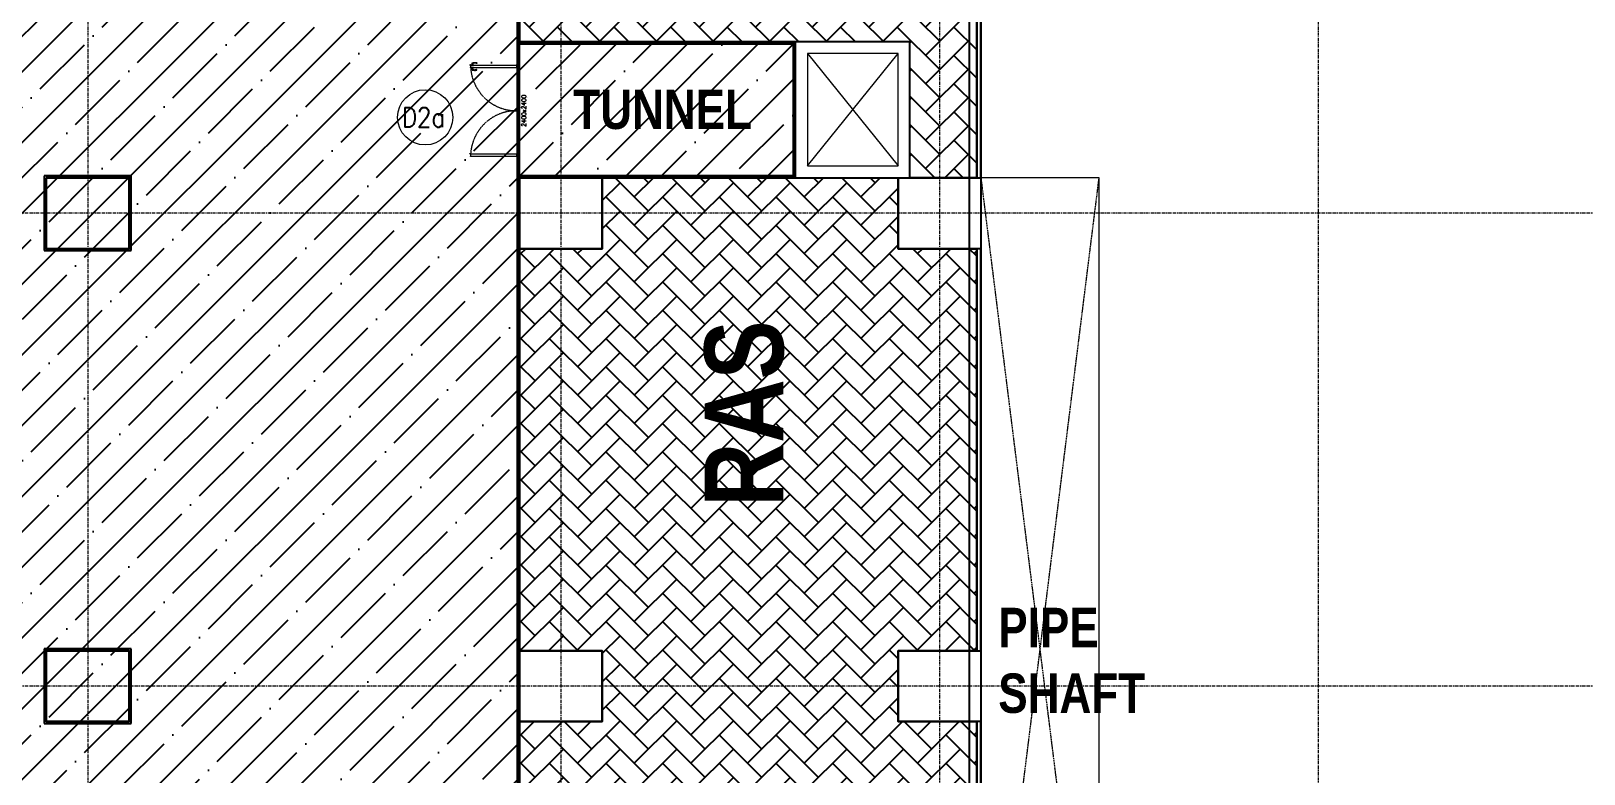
# Model space of a CAD drawing. Extents: x -15449 to 568150, y -1239737 to 53667.
# Drawn here: x 273893 to 313272, y -256030 to -237180 of the extents above; entities that cross this region are included whole.
import ezdxf
from ezdxf.enums import TextEntityAlignment as Align

# ---------------------------------------------------------------- set-up
doc = ezdxf.new("R2010")
doc.units = 0
doc.header["$LTSCALE"] = 8
for name, pattern in [('188K-SM-03-F10-ARCH-PA-Y2257103$0$DASHED', [19.05, 12.7, -6.35]), ('HIDDEN', [0.375, 0.25, -0.125]), ('IDA - Grid Line', [3500, 2000, -500, 500, -500])]:
    doc.linetypes.add(name, pattern=pattern)
doc.layers.get('0').update_dxf_attribs({"color": 1, "linetype": 'CONTINUOUS'})
for name, color, linetype in [('0-格栅板', 90, 'CONTINUOUS'), ('000_CTCI_CSA', 7, 'CONTINUOUS'), ('高架地板', 241, 'CONTINUOUS')]:
    doc.layers.add(name, color=color, linetype=linetype)
doc.layers.add('A-_ANOTGRID_E', color=7, linetype='CONTINUOUS', lineweight=9)
doc.layers.add('Block - Cargo Lift_dwg', color=7, linetype='CONTINUOUS', lineweight=9, true_color=0x767676)
doc.styles.add('188K-SM-03-F10-ARCH-PA-Y2257103$0$14P7-XFDP10$0$AA-TXT', font='simplex.shx', dxfattribs={"width": 0.8, "bigfont": 'chineset.shx'})
doc.styles.add('188K-SM-03-F10-ARCH-PA-Y2257103$0$Standard', font='txt.shx', dxfattribs={"bigfont": 'chineset.shx'})
doc.styles.add('Site Area', font='arial.ttf', dxfattribs={"width": 0.8})

# ---------------------------------------------------------------- blocks, each defined once
blk = doc.blocks.new('column grid')
at = {"color": 252, "elevation": 0}
for points in [[(-24454.4, -46338.8), (-22354.4, -46338.8), (-22354.4, -48138.8), (-24454.4, -48138.8)], [(-12454.4, -46338.8), (-10354.4, -46338.8), (-10354.4, -48138.8), (-12454.4, -48138.8)], [(-2854.4, -46338.8), (-754.4, -46338.8), (-754.4, -48138.8), (-2854.4, -48138.8)], [(-24454.4, -58338.8), (-22354.4, -58338.8), (-22354.4, -60138.8), (-24454.4, -60138.8)], [(-12454.4, -58338.8), (-10354.4, -58338.8), (-10354.4, -60138.8), (-12454.4, -60138.8)], [(-2854.4, -58338.8), (-754.4, -58338.8), (-754.4, -60138.8), (-2854.4, -60138.8)]]:
    blk.add_lwpolyline(points, close=True, dxfattribs=at)
at = {"layer": 'A-_ANOTGRID_E', "color": 8, "linetype": 'IDA - Grid Line', "ltscale": 0.005, "true_color": 0x808080}
for p, q in [((-23404.4, 9427, 0), (-23404.4, -120414.2, 0)), ((-11404.4, 9427, 0), (-11404.4, -120414.2, 0)), ((-1804.4, 9427, 0), (-1804.4, -120414.2, 0)), ((7795.6, 9427, 0), (7795.6, -120414.2, 0)), ((29680.4, -47238.8, 0), (-104784.6, -47238.8, 0)), ((29680.4, -59238.8, 0), (-104784.6, -59238.8, 0))]:
    blk.add_line(p, q, dxfattribs=at)
blk = doc.blocks.new('CTCI_Building Footprint and Grid')
at = {"layer": '000_CTCI_CSA', "color": 8}
for p, q in [((1986897, -900373, 0), (1986897, -936373, 0)), ((1986597, -900673, 0), (1986597, -936673, 0))]:
    blk.add_line(p, q, dxfattribs=at)
at = {"color": 252}
blk.add_blockref('column grid', (1987651, -866033, 0), dxfattribs=at)
blk = doc.blocks.new('188K-SM-03-F10-ARCH-PA-Y2257103$0$雙開門-2400×2400')
for p, q in [((229.2, 119), (229.2, 114.1)), ((230, 119), (229.2, 119)), ((230, 114.1), (230, 119)), ((225.2, 117.7), (223.8, 117.6)), ((229.2, 117.7), (225.2, 117.7)), ((225.2, 115.5), (229.2, 115.5)), ((229.2, 114.1), (230, 114.1)), ((0, 2.5), (0, -2.5)), ((0, -1.9), (0, 1.9)), ((0.6, 2.5), (3, 2.5)), ((3, 2.5), (3, 0.2)), ((3, 0.2), (3, 0.2)), ((239.4, 2.5), (237, 2.5)), ((237, 2.5), (237, -0.2)), ((237, -0.2), (237, 0)), ((240, 2.5), (240, -2.5)), ((240, -1.9), (240, 1.9)), ((3, -2.5), (0.6, -2.5)), ((4.7, -1.9), (3, -2.5)), ((3.7, -0.6), (3.9, -0.6)), ((3.9, -0.6), (4, -0.6)), ((4.1, -0.7), (4, -0.7)), ((4, -0.7), (4, -1.5)), ((4, -1.5), (4.6, -1.5)), ((4.5, -0.2), (4.1, -0.2)), ((4.1, -0.7), (4.1, -0.7)), ((4.6, -0.7), (4.5, -0.7)), ((4.5, -0.7), (4.5, -0.7)), ((4.6, -0.6), (4.7, -0.6)), ((4.6, -1.5), (4.6, -0.7)), ((4.7, -0.6), (4.8, -0.6)), ((5, -0.8), (5, -1.5)), ((235, -0.8), (235, -1.5)), ((235.3, -0.6), (235.2, -0.6)), ((235.4, -0.6), (235.3, -0.6)), ((235.3, -1.9), (237, -2.5)), ((235.4, -1.5), (235.4, -0.7)), ((235.4, -0.7), (235.5, -0.7)), ((236, -1.5), (235.4, -1.5)), ((235.5, -0.2), (235.9, -0.2)), ((235.5, -0.7), (235.5, -0.7)), ((235.9, -0.7), (235.9, -0.7)), ((235.9, -0.7), (236, -0.7)), ((236.1, -0.6), (236, -0.6)), ((236, -0.7), (236, -1.5)), ((236.3, -0.6), (236.1, -0.6)), ((237, -2.5), (239.4, -2.5))]:
    blk.add_line(p, q)
for points in [[(10.9, 121.6), (10.9, 123.4), (10.9, 121.6), (4.3, 121.6), (4.3, 121.5), (4.7, 121.5), (4.7, 120.4, 0.414214), (4.8, 120.3), (5, 120.3), (5, 120.4), (4.9, 120.4), (4.9, 121.4), (5, 121.4), (5, 4.1), (4.9, 4.1), (4.9, 5.1), (5, 5.1), (5, 5.2), (4.8, 5.2, 0.414214), (4.7, 5.1), (4.7, 4, 0.414214), (4.8, 3.8), (10.2, 3.8, 0.414214), (10.3, 4), (10.3, 5.1, 0.414214), (10.2, 5.2), (10, 5.2), (10, 5.1), (10.1, 5.1), (10.1, 4.1), (10, 4.1), (10, 121.4), (10.1, 121.4), (10.1, 120.4), (10, 120.4), (10, 120.3), (10.2, 120.3, 0.414214), (10.3, 120.4), (10.3, 121.4), (11.1, 121.4, 0.414214), (11.1, 121.4), (11.1, 123.6, 0.414214), (11.1, 123.7), (10.3, 123.7), (10.3, 123.4), (10.9, 123.4)], [(235.9, 121.6), (235.9, 123.4), (235.9, 121.6), (229.3, 121.6), (229.3, 121.5), (229.7, 121.5), (229.7, 120.4, 0.414214), (229.8, 120.3), (230, 120.3), (230, 120.4), (229.9, 120.4), (229.9, 121.4), (230, 121.4), (230, 4.1), (229.9, 4.1), (229.9, 5.1), (230, 5.1), (230, 5.2), (229.8, 5.2, 0.414214), (229.7, 5.1), (229.7, 4, 0.414214), (229.8, 3.8), (235.2, 3.8, 0.414214), (235.3, 4), (235.3, 5.1, 0.414214), (235.2, 5.2), (235, 5.2), (235, 5.1), (235.1, 5.1), (235.1, 4.1), (235, 4.1), (235, 121.4), (235.1, 121.4), (235.1, 120.4), (235, 120.4), (235, 120.3), (235.2, 120.3, 0.414214), (235.3, 120.4), (235.3, 121.4), (236.1, 121.4, 0.414214), (236.1, 121.4), (236.1, 123.6, 0.414214), (236.1, 123.7), (235.3, 123.7), (235.3, 123.4), (235.9, 123.4)], [(235.8, 117.7), (239.8, 117.7), (241.2, 117.6, -0.327495), (242, 116.9, -0.089847), (242.2, 106.2, -1.144881), (240.3, 106.6, 0.137079), (240.3, 114.9, 0.349357), (239.8, 115.5), (235.8, 115.5)]]:
    blk.add_lwpolyline(points, format="xyb")
blk.add_lwpolyline([(235, 114.1), (235, 119), (235.8, 119), (235.8, 114.1)], close=True)
at = {"ltscale": 500}
for points in [[(3.3, 0.3), (3.3, 3.1), (3, 3.1), (3, 0.3)], [(8.5, 3.8), (4, 3.8), (4, 4.1), (8.5, 4.1)], [(231.5, 3.8), (236, 3.8), (236, 4.1), (231.5, 4.1)], [(236.7, -0.1), (236.7, 3.1), (237, 3.1), (237, -0.1)]]:
    blk.add_lwpolyline(points, close=True, dxfattribs=at)
at = {"linetype": '188K-SM-03-F10-ARCH-PA-Y2257103$0$DASHED', "ltscale": 0.01}
for centre, start, end in [((3.5, 5.1), 0, 85.9993), ((236.5, 5.1), 94.0007, 180)]:
    blk.add_arc(centre, 116.5, start, end, dxfattribs=at)
for centre, radius, start, end in [((0.6, 1.9), 0.598, 90, 180), ((3.9, 0.2), 0.855, 178.2453, 256.7344), ((236.3, 0), 0.659, 270, 360), ((239.4, 1.9), 0.598, 0, 90), ((0.6, -1.9), 0.598, 180, 270), ((4.3, -0.6), 0.427, 111.7868, 180), ((4, -0.7), 0.11, 360, 90), ((4.3, -0.6), 0.427, 0, 68.2132), ((4.6, -0.7), 0.11, 90, 180), ((4.5, -1.5), 0.5, 288.9704, 0), ((4.8, -0.8), 0.2, 0, 90), ((235.2, -0.8), 0.2, 90, 180), ((235.5, -1.5), 0.5, 180, 251.0296), ((235.7, -0.6), 0.427, 111.7868, 180), ((235.4, -0.7), 0.11, 360, 90), ((235.7, -0.6), 0.427, 0, 68.2132), ((236, -0.7), 0.11, 90, 180), ((239.4, -1.9), 0.598, 270, 360)]:
    blk.add_arc(centre, radius, start, end)
for centre, major_axis, start_param, end_param in [((252.5, 110.9), (-21.3, 21.3), 0.585307, 0.943734), ((223.8, 106.3), (-0.707, 0.707), 0.872811, 4.284184), ((223.9, 116.7), (0.624, 0.624), 0.866962, 2.13291), ((239.6, 110.8), (-10.9, 10.9), 0.51383, 1.058752), ((225.3, 114.9), (-0.417, 0.417), -0.669314, 0.675093)]:
    blk.add_ellipse(centre, major_axis=major_axis, ratio=1, start_param=start_param, end_param=end_param)
at = {"ltscale": 500, "extrusion": (0, 0, -1)}
blk.add_ellipse((3.5, 3.6), major_axis=(0.495, 0.495), ratio=1, start_param=3.926991, end_param=10.210176, dxfattribs=at)
at = {"ltscale": 500}
blk.add_ellipse((236.5, 3.6), major_axis=(-0.495, 0.495), ratio=1, start_param=3.926991, end_param=10.210176, dxfattribs=at)
at = {"color": 8, "style": '188K-SM-03-F10-ARCH-PA-Y2257103$0$14P7-XFDP10$0$AA-TXT', "width": 0.8}
blk.add_text('2400x2400', height=12, dxfattribs=at).set_placement((120, -13.5), align=Align.MIDDLE_CENTER)

msp = doc.modelspace()

# ---------------------------------------------------------------- hatches: boundary and pattern name
at = {"layer": '0-格栅板'}
h = msp.add_hatch(dxfattribs=at)
h.set_pattern_fill('AR-HBONE', color=256, scale=5)
h.set_pattern_definition([(45, (102604.2, 0), (0, 718.4205), [1524, -508]), (135, (102963.4, 359.2), (7e-14, 718.4205), [1524, -508])])
h.paths.add_polyline_path([(286278.3145, -216902.1709), (288277.8642, -216902.559), (288278.3145, -206702.2592), (286278.3145, -206702.1709), (286277.8676, -205002.5644), (276378.3145, -205002.5644), (276378.3145, -236002.1709), (286277.8676, -236002.5634), (286278.3145, -237452.1709), (296178.3145, -237452.1709), (296178.3145, -240902.1709), (297878.3145, -240902.1709), (297878.3145, -230702.1709), (295878.3145, -230702.1709), (295878.3145, -229002.1709), (288378.3145, -229002.1709), (288378.3145, -230702.1709), (286278.3145, -230702.1709), (286278.3145, -228902.1709), (287078.6881, -228902.6439), (287078.698, -218702.1899), (286278.3145, -218702.1709)])
h = msp.add_hatch(dxfattribs=at)
h.set_pattern_fill('AR-HBONE', color=256, scale=5)
h.set_pattern_definition([(45, (111019.83, 0), (0, 718.4205), [1524, -508]), (135, (111379.04, 359.2), (7e-14, 718.4205), [1524, -508])])
h.paths.add_polyline_path([(297878.3145, -242702.1708), (295878.3145, -242702.1709), (295878.3145, -240902.1709), (288378.3145, -240902.1709), (288378.3145, -242702.1709), (286278.3145, -242702.1709), (286278.3145, -252902.1709), (288378.3145, -252902.1709), (288378.3145, -254702.1709), (286278.3145, -254702.1709), (286278.3145, -259552.1718), (293678.3171, -259552.1718), (293677.8648, -257101.7793), (295878.3147, -257101.7793), (295878.3147, -264901.6711), (297878.3112, -264902.1709), (297878.3112, -254702.1698), (295878.3145, -254702.1709), (295878.3145, -252902.1709), (297878.3145, -252902.1709)])
at = {"layer": '高架地板'}
h = msp.add_hatch(dxfattribs=at)
h.set_pattern_fill('ANSI35', color=4, scale=200)
h.paths.add_polyline_path([(286227.9329, -236052.1709), (276328.3145, -236052.1709), (276328.3145, -231052.1709), (274228.3145, -231052.1709), (274228.3145, -228852.1709), (276328.3145, -228852.1709), (276328.3145, -218752.1709), (274228.3145, -218752.1709), (274228.3145, -216852.1709), (276328.3145, -216852.1709), (276328.3145, -206752.1709), (274228.3145, -206752.1709), (274228.3145, -205002.5644), (264428.3145, -205002.5644), (264428.3145, -206752.8143), (262228.3145, -206752.8143), (262228.3145, -205002.5644), (252428.3145, -205002.5644), (252428.3145, -206752.7469), (250228.3145, -206752.7469), (250228.3145, -205002.5644), (240428.3145, -205002.5644), (240428.3145, -206752.1709), (238228.3145, -206752.1709), (238228.3145, -205002.1718), (230228.3145, -205002.1718), (230228.3145, -228852.1709), (240428.3145, -228852.1709), (240428.3145, -230752.1709), (238328.3145, -230752.1709), (238328.3145, -240852.1709), (240428.3145, -240852.1709), (240428.3145, -242752.1709), (238328.3145, -242752.1709), (238328.3145, -252852.1709), (252428.3145, -252852.1709), (252428.3145, -254752.7469), (250328.3145, -254752.7469), (250328.3193, -264852.1709), (252428.3145, -264852.1709), (252428.3145, -266752.7469), (250328.3145, -266752.7469), (250328.3145, -276851.7783), (252428.3145, -276851.7783), (252428.3145, -278752.7469), (250278.3145, -278752.7469), (250278.3145, -286302.7469), (258678.1767, -286302.7469), (258678.1767, -288852.8143), (258678.1767, -290902.955), (262228.3145, -290902.955), (262228.3145, -288852.8143), (264428.3145, -288852.8143), (264428.3145, -290753.3903), (262378.3145, -290753.3903), (262378.3145, -296952.7469), (264428.3145, -296952.7469), (264428.3145, -298402.1705), (274228.3145, -298402.1705), (274228.3145, -296952.7469), (276428.3145, -296952.7469), (276428.3145, -298402.1703), (286228.3145, -298402.1703), (286228.3145, -296952.7469), (288428.3145, -296952.7469), (288428.3145, -298402.1705), (295828.3144, -298402.1563), (295828.3116, -296951.6196), (297877.8668, -296951.6196), (297877.8668, -290752.1709), (295885.4125, -290752.1709), (295828.4553, -271253.8076), (286227.9329, -271252.1623)])
h = msp.add_hatch(dxfattribs=at)
h.set_pattern_fill('ANSI35', color=4, scale=200)
h.paths.add_polyline_path([(293228.3145, -237502.1709), (286278.3145, -237502.1709), (286278.3145, -240852.1709), (293228.3145, -240852.1709)])

# ---------------------------------------------------------------- linework, layer by layer
at = {"layer": '0-格栅板', "lineweight": -3, "elevation": 0}
for points in [[(276378.3145, -205002.5644), (286277.8676, -205002.5644), (286278.3145, -206702.1709), (288278.3145, -206702.2592), (288277.8642, -216902.559), (286278.3145, -216902.1709), (286278.3145, -218702.1709), (287078.698, -218702.1899), (287078.6881, -228902.6439), (286278.3145, -228902.1709), (286278.3145, -230702.1709), (288378.3145, -230702.1709), (288378.3145, -229002.1709), (295878.3145, -229002.1709), (295878.3145, -230702.1709), (297878.3145, -230702.1709), (297878.3145, -240902.1709), (296178.3145, -240902.1709), (296178.3145, -237452.1709), (286278.3145, -237452.1709), (286277.8676, -236002.5634), (276378.3145, -236002.1709), (276378.3145, -205002.5644)], [(288378.3145, -240902.1709), (295878.3145, -240902.1709), (295878.3145, -242702.1709), (297878.3145, -242702.1708), (297878.3145, -252902.1709), (295878.3145, -252902.1709), (295878.3145, -254702.1709), (297878.3112, -254702.1698), (297878.3112, -264902.1709), (295878.3147, -264901.6711), (295878.3147, -257101.7793), (293677.8648, -257101.7793), (293678.3171, -259552.1718), (286278.3145, -259552.1718), (286278.3145, -254702.1709), (288378.3145, -254702.1709), (288378.3145, -252902.1709), (286278.3145, -252902.1709), (286278.3145, -242702.1709), (288378.3145, -242702.1709), (288378.3145, -240902.1709)]]:
    msp.add_lwpolyline(points, dxfattribs=at)
at = {"layer": 'Block - Cargo Lift_dwg', "lineweight": -3}
for p, q in [((297878.3145, -240902.1709, 0), (297878.3145, -230702.1709, 0)), ((297978.3145, -240902.1709, 0), (297978.3145, -230702.1709, 0)), ((286228.3145, -236052.1709, 0), (286228.3145, -237502.1709, 0)), ((286278.3145, -236002.1709, 0), (286278.3145, -237502.1709, 0)), ((293278.3145, -237452.1709, 0), (286278.3145, -237452.1709, 0)), ((286228.3145, -238002.1709, 0), (286228.3145, -237502.1709, 0)), ((293278.3145, -237502.1709, 0), (286278.3145, -237502.1709, 0)), ((286278.3145, -238002.1709, 0), (286278.3145, -237502.1709, 0)), ((293228.3145, -240852.1709, 0), (293228.3145, -237502.1709, 0)), ((293278.3145, -240852.1709, 0), (293278.3145, -237502.1709, 0)), ((286228.3145, -240902.1709, 0), (286228.3145, -240404.8786, 0)), ((286278.3145, -240902.1709, 0), (286278.3145, -240404.8786, 0)), ((276428.3145, -240851.5948, 0), (274228.3145, -240851.5948, 0)), ((274228.3145, -240851.5948, 0), (274228.3145, -242752.1709, 0)), ((276378.3145, -240901.5948, 0), (274278.3145, -240901.5948, 0)), ((274278.3145, -240901.5948, 0), (274278.3145, -242702.1709, 0)), ((276378.3145, -242702.1709, 0), (276378.3145, -240901.5948, 0)), ((276428.3145, -242752.1709, 0), (276428.3145, -240851.5948, 0)), ((286228.3145, -240902.1709, 0), (286228.3145, -259602.1718, 0)), ((293278.3145, -240852.1709, 0), (286278.3145, -240852.1709, 0)), ((286278.3145, -240902.1709, 0), (286278.3145, -259602.1718, 0)), ((293278.3145, -240902.1709, 0), (286278.3145, -240902.1709, 0)), ((274228.3145, -242752.1709, 0), (276428.3145, -242752.1709, 0)), ((274278.3145, -242702.1709, 0), (276378.3145, -242702.1709, 0)), ((297878.3112, -252902.1708, 0), (297878.3145, -242702.1708, 0)), ((297978.3112, -252902.1709, 0), (297978.3145, -242702.1709, 0)), ((276428.3145, -252851.5948, 0), (274228.3145, -252851.5948, 0)), ((274228.3145, -252851.5948, 0), (274228.3145, -254752.1709, 0)), ((276378.3145, -252901.5948, 0), (274278.3145, -252901.5948, 0)), ((274278.3145, -252901.5948, 0), (274278.3145, -254702.1709, 0)), ((276378.3145, -254702.1709, 0), (276378.3145, -252901.5948, 0)), ((276428.3145, -254752.1709, 0), (276428.3145, -252851.5948, 0)), ((274228.3145, -254752.1709, 0), (276428.3145, -254752.1709, 0)), ((274278.3145, -254702.1709, 0), (276378.3145, -254702.1709, 0)), ((297878.2037, -264998.9647, 0), (297878.3112, -254702.1698, 0)), ((297978.2037, -264998.9658, 0), (297978.3112, -254702.1709, 0))]:
    msp.add_line(p, q, dxfattribs=at)
at = {"layer": 'Block - Cargo Lift_dwg', "color": 8, "true_color": 0x808080}
for p, q in [((293578.3145, -240602.1709, 0), (295878.3145, -237752.1709, 0)), ((293578.3145, -237752.1709, 0), (295878.3145, -240602.1709, 0))]:
    msp.add_line(p, q, dxfattribs=at)
at = {"layer": 'Block - Cargo Lift_dwg', "color": 8, "linetype": 'HIDDEN', "ltscale": 10, "true_color": 0x808080}
for p, q in [((297977.8648, -264902.5634, 0), (300977.8648, -240902.5634, 0)), ((297977.8751, -240902.5634, 0), (300977.8648, -264902.5634, 0))]:
    msp.add_line(p, q, dxfattribs=at)
at = {"layer": 'Block - Cargo Lift_dwg', "color": 8, "ltscale": 0.1, "true_color": 0x808080, "elevation": 0}
msp.add_lwpolyline([(230178.3145, -228902.6222), (230178.3145, -205202.2366), (276378.3145, -205202.496), (276377.8676, -236002.5634), (286277.8676, -236002.5634), (286277.8676, -271202.5634), (295877.8648, -271202.5634), (295877.8475, -291002.1708), (295878.3144, -291008.8377), (295878.3145, -298502.1705), (250278.3145, -298502.1705), (250278.3145, -252902.7469), (238278.3145, -252902.1709), (238277.8676, -228902.5634), (230177.8676, -228902.5634)], dxfattribs=at)
at = {"layer": 'Block - Cargo Lift_dwg', "color": 8, "true_color": 0x808080, "elevation": 0}
msp.add_lwpolyline([(288077.8676, -205202.5618), (276377.8659, -205202.5297), (276377.8676, -236002.5634), (286277.8676, -236002.5634), (286277.8676, -271202.5634), (295877.8615, -271202.5634), (295876.8381, -291002.1708), (305478.3156, -291002.1792), (307278.3128, -291002.1792), (307278.316, -276902.1718), (301578.0066, -276902.1718), (301578.0066, -265204.3622), (297678.3128, -265200.7646), (297678.3161, -228902.5644), (287178.6881, -228902.5684), (287178.698, -220692.4827), (288077.8657, -220692.4869), (288077.8676, -205202.5618)], dxfattribs=at)
at = {"layer": 'Block - Cargo Lift_dwg', "color": 8, "linetype": 'HIDDEN', "ltscale": 10, "true_color": 0x808080, "elevation": 0}
msp.add_lwpolyline([(293278.3145, -237452.1709), (286278.3145, -237452.1709), (286278.3145, -240902.1709), (293278.3145, -240902.1709)], close=True, dxfattribs=at)
at = {"layer": 'Block - Cargo Lift_dwg', "color": 8, "true_color": 0x808080, "elevation": 0}
for points in [[(293278.3145, -237452.1709), (293278.3145, -240902.1709), (296178.3145, -240902.1709), (296178.3145, -237452.1709)], [(293578.3145, -237752.1709), (293578.3145, -240602.1709), (295878.3145, -240602.1709), (295878.3145, -237752.1709)], [(300977.8648, -240902.5634), (297977.8648, -240902.5634), (297977.8648, -264902.5634), (300977.8648, -264902.5634)]]:
    msp.add_lwpolyline(points, close=True, dxfattribs=at)
at = {"layer": 'Block - Cargo Lift_dwg', "color": 8, "true_color": 0x808080}
msp.add_circle((283888.0304, -239369.3654, 0), 700, dxfattribs=at)
at = {"layer": '高架地板', "color": 4, "lineweight": -3, "elevation": 0}
msp.add_lwpolyline([(295885.4125, -290752.1709), (295828.4553, -271253.8076), (286227.9329, -271252.1623), (286227.9329, -236052.1709)], dxfattribs=at)
msp.add_lwpolyline([(286278.3145, -237502.1709), (293228.3145, -237502.1709), (293228.3145, -240852.1709), (286278.3145, -240852.1709)], close=True, dxfattribs=at)

# ---------------------------------------------------------------- block references
at = {"layer": '000_CTCI_CSA', "color": 2}
msp.add_blockref('CTCI_Building Footprint and Grid', (-1688918.33, 671469.6085, 0), dxfattribs=at)
at = {"layer": 'Block - Cargo Lift_dwg', "color": 8, "true_color": 0x808080, "xscale": 10.00000000000569, "yscale": 10.00000000000569, "zscale": 10.00000000000569, "rotation": 89.99999999999999}
msp.add_blockref('188K-SM-03-F10-ARCH-PA-Y2257103$0$雙開門-2400×2400', (286253.3145, -240402.1709, 0), dxfattribs=at)

# ---------------------------------------------------------------- texts
at = {"layer": 'Block - Cargo Lift_dwg', "color": 8, "true_color": 0x808080, "style": '188K-SM-03-F10-ARCH-PA-Y2257103$0$Standard', "width": 0.85}
msp.add_text('D2a', height=500, dxfattribs=at).set_placement((283844.0335, -239369.3654, 0), align=Align.MIDDLE)
at = {"layer": 'Block - Cargo Lift_dwg', "color": 8, "true_color": 0x808080, "char_height": 1000, "attachment_point": 1, "style": 'Site Area'}
for s, insert in [('{\\fArial|b1|i0|c0|p34;TUNNEL}', (287642.8369, -238665)), ('{\\fArial|b1|i0|c0|p34;PIPE SHAFT}', (298419.8648, -251813.4885, 0))]:
    msp.add_mtext_dynamic_manual_height_columns(s, width=3359.303324, gutter_width=24254.764, heights=[0], dxfattribs=dict(at, insert=insert))
at = {"layer": 'Block - Cargo Lift_dwg', "color": 8, "true_color": 0x808080, "insert": (290970.8562, -249242.9017, 0), "char_height": 2000, "attachment_point": 1, "rotation": 90, "style": 'Site Area'}
msp.add_mtext_dynamic_manual_height_columns('{\\fArial|b1|i0|c0|p34;RAS}', width=4149.053202, gutter_width=24254.764, heights=[0], dxfattribs=at)

doc.saveas('drawing.dxf')
